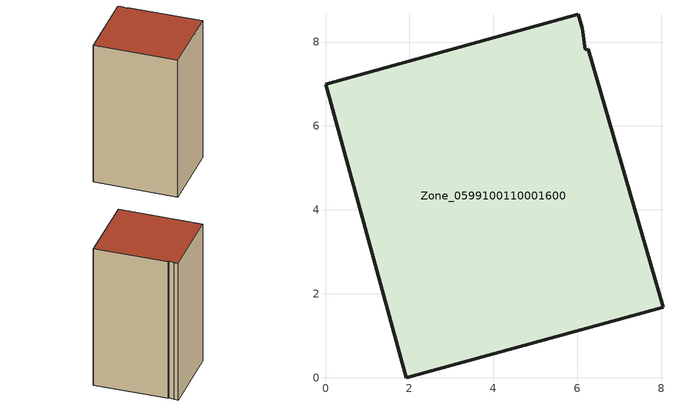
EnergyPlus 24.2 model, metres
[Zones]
Zone_0599100110001600
 floor ground (C_G): 6.12,8.33 6.19,7.81 6.26,7.83 8.04,1.68 1.92,0 0,7 6.02,8.66 z0
 wall outside (C_F): 1.92,0 8.04,1.68 6.26,7.83 6.19,7.81 6.12,8.33 6.02,8.66 0,7 1.92,0 z0:13.23
 roof outside (C_R): 6.19,7.81 6.12,8.33 6.02,8.66 0,7 1.92,0 8.04,1.68 6.26,7.83 z13.23
[BUILDING]
Pand.0599100110001600: North Axis=0; Terrain=City; Loads Convergence Tolerance Value=0.04; Temperature Convergence Tolerance Value=0.4; Solar Distribution=FullExterior; Maximum Number of Warmup Days=25; Minimum Number of Warmup Days=1
[Site:Location]
Rotterdam.The.Hague.AP_ZH_NLD Design_Conditions: Latitude=51.96; Longitude=4.45; Time Zone=1; Elevation=-4.5
[SITE:GROUNDTEMPERATURE:BUILDINGSURFACE]
18, 18, 18, 18, 18, 18, 18, 18, 18, 18, 18, 18
[MATERIAL] Thermal Absorptance=0.9; Solar Absorptance=0.7; Visible Absorptance=0.7
Name | Roughness | Thickness | Conductivity | Density | Specific Heat
G.TC.2015-2018 | MediumSmooth | 0.15 | 0.0428571 | 540 | 1210
F.TC.2015-2018 | Rough | 0.3 | 0.0666667 | 1920 | 840
R.TC.2015-2018 | MediumRough | 0.2 | 0.0333333 | 1500 | 1000
[CONSTRUCTION]
C_G: G.TC.2015-2018
C_F: F.TC.2015-2018
C_R: R.TC.2015-2018
[ZONE]
Zone_0599100110001600: Type=1; Multiplier=1; Ceiling Height=Autocalculate; Volume=Autocalculate; Floor Area=autocalculate; Part of Total Floor Area=Yes
[ZONEINFILTRATION:DESIGNFLOWRATE]
Infil_Zone_0599100110001600: Zone or ZoneList or Space or SpaceList=Zone_0599100110001600; Schedule=AlwaysOn; Design Flow Rate Calculation Method=Flow/Area; Flow Rate per Floor Area=0.0015; Constant Term Coefficient=1; Temperature Term Coefficient=0; Velocity Term Coefficient=0; Velocity Squared Term Coefficient=0
[HVACTEMPLATE:ZONE:IDEALLOADSAIRSYSTEM]
Zone_0599100110001600: Maximum Heating Supply Air Temperature=50; Minimum Cooling Supply Air Temperature=13; Maximum Heating Supply Air Humidity Ratio=0.0156; Minimum Cooling Supply Air Humidity Ratio=0.0077; Heating Limit=NoLimit; Cooling Limit=NoLimit; Dehumidification Control Type=ConstantSensibleHeatRatio; Cooling Sensible Heat Ratio=0.7; Dehumidification Setpoint=60; Humidification Control Type=None; Humidification Setpoint=30; Outdoor Air Method=None; Outdoor Air Flow Rate per Person=0.00944; Outdoor Air Flow Rate per Zone Floor Area=0; Outdoor Air Flow Rate per Zone=0; Demand Controlled Ventilation Type=None; Outdoor Air Economizer Type=NoEconomizer; Heat Recovery Type=None; Sensible Heat Recovery Effectiveness=0.7; Latent Heat Recovery Effectiveness=0.65
[ZONECONTROL:THERMOSTAT]
ThermostatControl_Zone_0599100110001600: Zone or ZoneList=Zone_0599100110001600; Control Type Schedule=DualSetpointControlType; Control 1=Thermostat_Zone_0599100110001600; Temperature Difference Between Cutout And Setpoint=0
[THERMOSTATSETPOINT:DUALSETPOINT]
Thermostat_Zone_0599100110001600: Heating Setpoint Temperature Schedule=HeatingSetpoint_Zone_0599100110001600; Cooling Setpoint Temperature Schedule=CoolingSetpoint_Zone_0599100110001600
[SCHEDULE:COMPACT]
HeatingSetpoint_Zone_0599100110001600: Through: 12/31, For: AllDays, Until: 24:00, 21
CoolingSetpoint_Zone_0599100110001600: Through: 12/31, For: AllDays, Until: 24:00, 24
DualSetpointControlType: Through: 12/31, For: AllDays, Until: 24:00, 4
AlwaysOn: Through: 12/31, For: AllDays, Until: 24:00, 1
